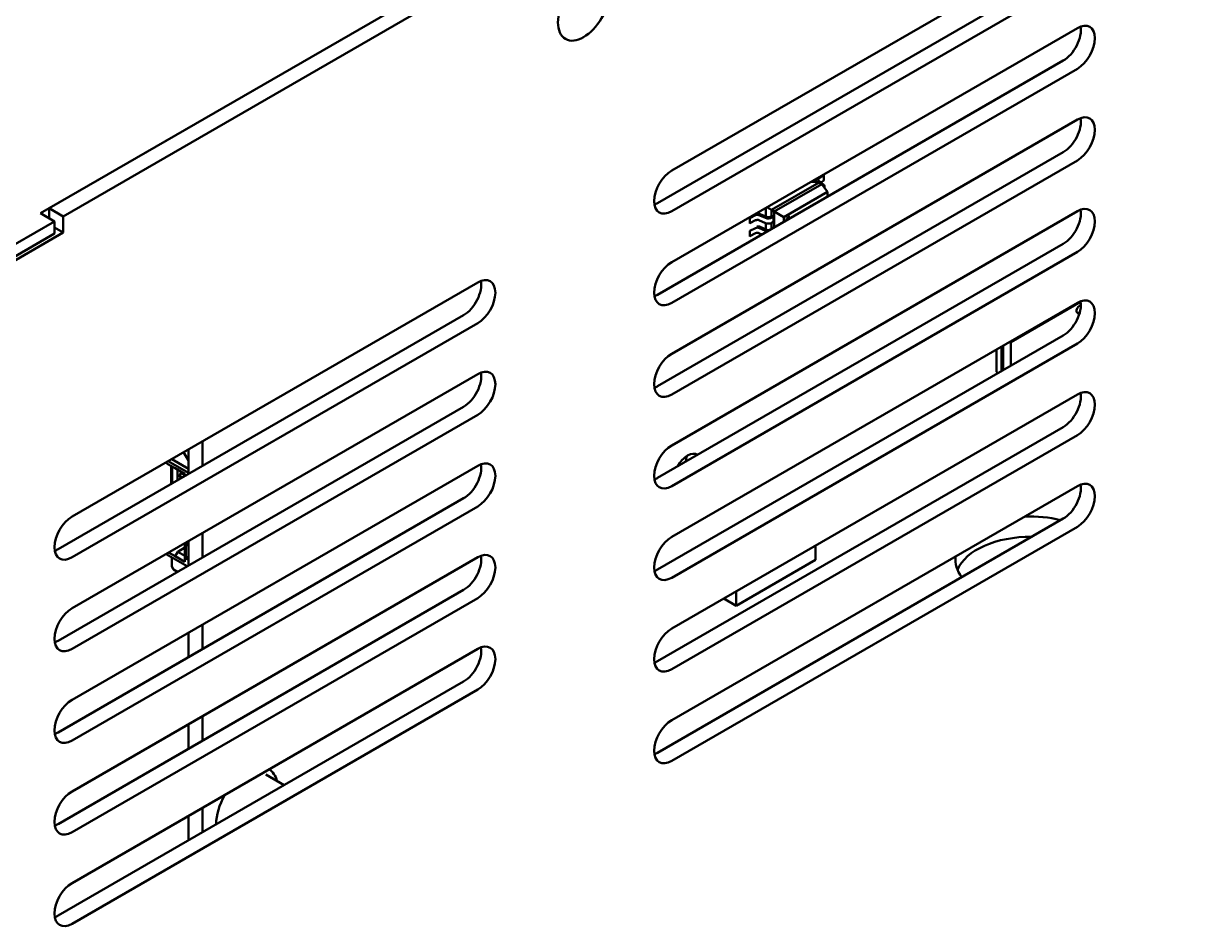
# Model space of a CAD drawing. Header units: millimetres. Extents: x 2121 to 4904, y 892 to 1933.
# Drawn here: x 3113.5 to 3184.5, y 1622.4 to 1676.8 of the extents above; entities that cross this region are included whole.
import ezdxf

# ---------------------------------------------------------------- set-up
doc = ezdxf.new("R2010")
doc.units = ezdxf.units.MM
doc.header["$LTSCALE"] = 1.8
doc.layers.add('외형선(ISO)', color=7, linetype='Continuous', lineweight=50)

msp = doc.modelspace()

# ---------------------------------------------------------------- linework, layer by layer
at = {"layer": '외형선(ISO)', "color": 7}
for p, q in [((3115.038, 1665.716), (3235.953, 1735.527)), ((3115.887, 1665.226), (3236.802, 1735.037)), ((3152.48, 1667.982), (3176.875, 1682.067)), ((3140.388, 1680.352), (3114.508, 1665.41)), ((3151.631, 1666.022), (3176.026, 1680.107)), ((3176.875, 1679.617), (3152.48, 1665.533)), ((3152.48, 1662.471), (3176.875, 1676.555)), ((3151.631, 1660.511), (3176.026, 1674.596)), ((3176.875, 1674.106), (3152.48, 1660.021)), ((3152.48, 1656.959), (3176.875, 1671.044)), ((3151.631, 1655), (3176.026, 1669.084)), ((3176.875, 1668.594), (3152.48, 1654.51)), ((3161.317, 1667.491), (3161.623, 1667.694)), ((3161.6, 1667.705), (3161.623, 1667.694)), ((3161.623, 1667.383), (3161.623, 1667.694)), ((3161.341, 1667.269), (3158.472, 1665.612)), ((3158.647, 1665.511), (3161.516, 1667.168)), ((3160.864, 1667.311), (3161.341, 1667.269)), ((3161.144, 1667.286), (3161.144, 1667.431)), ((3161.275, 1667.275), (3161.203, 1667.33)), ((3161.609, 1667.148), (3161.31, 1667.377)), ((3161.341, 1667.269), (3161.516, 1667.168)), ((3161.451, 1667.269), (3161.623, 1667.383)), ((3161.846, 1666.698), (3161.516, 1667.168)), ((3161.668, 1666.951), (3161.668, 1667.046)), ((3161.846, 1666.698), (3159.219, 1665.181)), ((3161.846, 1666.409), (3161.846, 1666.698)), ((3114.508, 1665.41), (3115.356, 1664.92)), ((3115.038, 1665.104), (3115.038, 1665.716)), ((3115.038, 1665.716), (3115.887, 1665.226)), ((3152.48, 1651.448), (3176.875, 1665.533)), ((3158.2, 1665.195), (3157.803, 1665.367)), ((3158.142, 1665.22), (3158.142, 1665.74)), ((3158.472, 1665.612), (3158.196, 1665.771)), ((3158.472, 1665.612), (3158.647, 1665.511)), ((3158.472, 1665.612), (3158.472, 1665.241)), ((3158.647, 1664.562), (3158.647, 1665.511)), ((3158.647, 1665.511), (3159.219, 1665.181)), ((3115.356, 1664.92), (3110.053, 1661.858)), ((3115.356, 1664.92), (3115.356, 1664.185)), ((3115.887, 1665.226), (3115.887, 1664.247)), ((3157.153, 1665.137), (3157.172, 1665.124)), ((3157.153, 1664.826), (3157.172, 1664.813)), ((3157.524, 1665.301), (3157.172, 1665.124)), ((3157.172, 1664.813), (3157.172, 1665.124)), ((3157.524, 1664.99), (3157.172, 1664.813)), ((3158.119, 1665.132), (3157.722, 1665.305)), ((3158.119, 1664.821), (3157.722, 1664.994)), ((3158.142, 1664.442), (3158.142, 1664.812)), ((3158.512, 1665.264), (3158.406, 1665.203)), ((3158.472, 1664.822), (3158.472, 1664.463)), ((3158.607, 1665.209), (3158.501, 1665.148)), ((3158.607, 1664.898), (3158.501, 1664.837)), ((3158.607, 1665.209), (3158.512, 1665.264)), ((3158.607, 1664.898), (3158.607, 1665.209)), ((3159.219, 1665.181), (3159.219, 1664.892)), ((3115.887, 1664.247), (3109.523, 1660.572)), ((3110.053, 1661.124), (3115.356, 1664.185)), ((3115.887, 1664.247), (3115.356, 1664.553)), ((3157.153, 1664.36), (3157.172, 1664.347)), ((3157.153, 1664.049), (3157.172, 1664.036)), ((3157.524, 1664.523), (3157.172, 1664.347)), ((3157.172, 1664.036), (3157.172, 1664.347)), ((3157.524, 1664.212), (3157.172, 1664.036)), ((3158.119, 1664.355), (3157.722, 1664.527)), ((3157.908, 1664.135), (3157.722, 1664.216)), ((3158.2, 1664.417), (3157.803, 1664.589)), ((3158.512, 1664.486), (3158.406, 1664.425)), ((3158.514, 1664.485), (3158.512, 1664.486)), ((3151.631, 1649.488), (3176.026, 1663.573)), ((3176.875, 1663.083), (3152.48, 1648.999)), ((3116.417, 1647.161), (3140.812, 1661.246)), ((3152.48, 1645.937), (3176.875, 1660.021)), ((3177.075, 1660.076), (3172.87, 1657.649)), ((3115.569, 1645.202), (3139.964, 1659.286)), ((3140.812, 1658.797), (3116.417, 1644.712)), ((3151.631, 1643.977), (3176.026, 1658.062)), ((3176.875, 1657.572), (3152.48, 1643.487)), ((3172.87, 1657.649), (3172.818, 1657.679)), ((3172.87, 1657.649), (3172.87, 1656.239)), ((3172.022, 1655.871), (3172.022, 1657.219)), ((3172.314, 1657.388), (3172.314, 1655.918)), ((3172.42, 1655.98), (3172.42, 1657.449)), ((3116.417, 1641.65), (3140.812, 1655.735)), ((3172.022, 1655.871), (3172.09, 1655.789)), ((3152.48, 1640.425), (3176.875, 1654.51)), ((3115.569, 1639.69), (3139.964, 1653.775)), ((3140.812, 1653.285), (3116.417, 1639.201)), ((3151.631, 1638.466), (3176.026, 1652.55)), ((3176.875, 1652.06), (3152.48, 1637.976)), ((3123.417, 1651.203), (3123.417, 1649.733)), ((3124.266, 1650.223), (3124.266, 1651.693)), ((3122.198, 1650.499), (3123.417, 1649.795)), ((3123.417, 1650.04), (3122.41, 1650.621)), ((3123.126, 1651.035), (3123.417, 1650.529)), ((3116.417, 1636.139), (3140.812, 1650.223)), ((3122.039, 1650.407), (3122.184, 1650.323)), ((3122.622, 1650.07), (3122.184, 1650.323)), ((3122.383, 1649.136), (3122.383, 1650.208)), ((3122.436, 1649.167), (3122.436, 1650.177)), ((3122.622, 1650.07), (3123.205, 1649.733)), ((3122.755, 1649.994), (3122.755, 1649.351)), ((3122.883, 1649.609), (3122.953, 1649.793)), ((3123.028, 1649.836), (3122.953, 1649.793)), ((3122.953, 1649.793), (3123.205, 1649.648)), ((3123.205, 1649.733), (3123.205, 1649.611)), ((3123.417, 1649.733), (3123.417, 1649.795)), ((3122.883, 1649.609), (3123.043, 1649.517)), ((3122.883, 1649.556), (3122.883, 1649.609)), ((3122.997, 1649.49), (3122.883, 1649.556)), ((3152.48, 1634.914), (3176.875, 1648.999)), ((3115.569, 1634.179), (3139.964, 1648.264)), ((3140.812, 1647.774), (3116.417, 1633.689)), ((3151.631, 1632.954), (3176.026, 1647.039)), ((3124.266, 1644.712), (3124.266, 1646.182)), ((3176.875, 1646.549), (3152.48, 1632.464)), ((3123.205, 1645.456), (3123.205, 1645.569)), ((3123.258, 1645.425), (3123.205, 1645.456)), ((3123.205, 1645.456), (3123.205, 1644.436)), ((3123.417, 1645.517), (3123.258, 1645.425)), ((3123.417, 1645.692), (3123.417, 1644.222)), ((3123.338, 1644.176), (3122.065, 1644.911)), ((3122.224, 1645.003), (3122.622, 1644.773)), ((3122.622, 1644.773), (3122.781, 1645.049)), ((3123.205, 1644.436), (3122.622, 1644.773)), ((3122.781, 1645.049), (3123.205, 1645.294)), ((3122.781, 1645.049), (3123.205, 1644.804)), ((3123.258, 1645.425), (3123.258, 1644.651)), ((3123.258, 1644.651), (3123.417, 1644.743)), ((3161.124, 1644.559), (3161.124, 1645.416)), ((3116.417, 1630.627), (3140.812, 1644.712)), ((3122.41, 1644.161), (3122.41, 1644.712)), ((3122.516, 1643.977), (3122.41, 1644.161)), ((3123.258, 1644.651), (3123.417, 1644.559)), ((3123.417, 1644.222), (3123.417, 1644.559)), ((3156.351, 1641.803), (3161.124, 1644.559)), ((3122.755, 1643.839), (3122.516, 1643.977)), ((3115.569, 1628.668), (3139.964, 1642.752)), ((3156.351, 1642.66), (3156.351, 1641.803)), ((3140.812, 1642.262), (3116.417, 1628.178)), ((3155.608, 1642.232), (3156.351, 1641.803)), ((3124.266, 1639.201), (3124.266, 1640.67)), ((3123.417, 1640.18), (3123.417, 1638.711)), ((3116.417, 1625.116), (3140.812, 1639.201)), ((3115.569, 1623.156), (3139.964, 1637.241)), ((3140.812, 1636.751), (3116.417, 1622.667)), ((3124.266, 1633.689), (3124.266, 1635.159)), ((3123.417, 1634.669), (3123.417, 1633.199)), ((3129.168, 1631.008), (3128.059, 1631.648)), ((3123.417, 1629.158), (3123.417, 1627.749)), ((3124.266, 1628.178), (3124.266, 1629.648)), ((3123.417, 1627.749), (3123.47, 1627.719))]:
    msp.add_line(p, q, dxfattribs=at)
msp.add_ellipse((3147.176, 1677.78), major_axis=(1.088, 1.884), ratio=0.57735, dxfattribs=at)
for centre, major_axis, start_param, end_param in [((3176.875, 1675.331), (0.75, 1.299), 3.926991, 7.068583), ((3176.026, 1675.82), (0.75, 1.299), 3.926991, 5.681921), ((3176.026, 1670.309), (0.75, 1.299), 3.926991, 5.681921), ((3176.875, 1669.819), (0.75, 1.299), 3.926991, 7.068583), ((3152.48, 1666.757), (-0.75, -1.299), 3.926991, 7.068583), ((3161.436, 1667.431), (-0.157, 0), 5.5676, 6.928957), ((3161.436, 1667.431), (-0.292, 0), 6.220154, 6.928957), ((3161.376, 1667.046), (0.292, 0), 5.895791, 6.928957), ((3151.631, 1667.247), (0.75, 1.299), 3.742857, 3.926991), ((3157.627, 1665.232), (-0.157, 0), 4.066617, 5.427974), ((3157.627, 1665.232), (-0.292, 0), 4.066617, 4.77542), ((3176.026, 1664.798), (0.75, 1.299), 3.926991, 5.681921), ((3176.875, 1664.308), (0.75, 1.299), 3.926991, 7.068583), ((3157.627, 1664.921), (-0.157, 0), 4.066617, 5.427974), ((3157.627, 1664.455), (-0.292, 0), 4.066617, 4.77542), ((3158.295, 1665.267), (-0.293, 0), 0.925025, 2.356194), ((3158.295, 1664.956), (-0.293, 0), 0.925025, 2.356194), ((3158.295, 1665.267), (-0.158, 0), 0.925025, 2.356194), ((3159.496, 1665.021), (0.094, 0.162), 5.699145, 8.438022), ((3159.469, 1665.037), (0.094, 0.162), 5.497787, 6.141288), ((3157.627, 1664.455), (-0.157, 0), 4.066617, 5.427974), ((3157.627, 1664.143), (-0.157, 0), 4.066617, 5.427974), ((3158.295, 1664.489), (-0.292, 0), 0.925025, 1.366228), ((3158.295, 1664.489), (-0.158, 0), 0.925025, 2.356194), ((3152.48, 1661.246), (-0.75, -1.299), 3.926991, 7.068583), ((3139.964, 1660.511), (0.75, 1.299), 3.926991, 5.681921), ((3140.812, 1660.021), (0.75, 1.299), 3.926991, 7.068583), ((3151.631, 1661.736), (0.75, 1.299), 3.742857, 3.926991), ((3176.026, 1659.286), (0.75, 1.299), 3.926991, 5.681921), ((3177.007, 1659.639), (0.131, 0.227), 0.343382, 3.995049), ((3176.875, 1658.797), (0.75, 1.299), 3.926991, 7.068583), ((3176.981, 1659.654), (-0.131, -0.227), 0.101188, 1.063205), ((3152.48, 1655.735), (-0.75, -1.299), 3.926991, 7.068583), ((3139.964, 1655), (0.75, 1.299), 3.926991, 5.681921), ((3140.812, 1654.51), (0.75, 1.299), 3.926991, 7.068583), ((3151.631, 1656.225), (0.75, 1.299), 3.742857, 3.926991), ((3176.875, 1653.285), (0.75, 1.299), 3.926991, 7.068583), ((3176.026, 1653.775), (0.75, 1.299), 3.926991, 5.681921), ((3152.48, 1650.223), (-0.75, -1.299), 3.926991, 7.068583), ((3140.812, 1648.999), (0.75, 1.299), 3.926991, 7.068583), ((3153.434, 1649.917), (0.563, 0.974), 6.227515, 7.909652), ((3152.586, 1650.407), (0.562, 0.974), 5.08627, 5.428678), ((3139.964, 1649.488), (0.75, 1.299), 3.926991, 5.681921), ((3151.631, 1650.713), (0.75, 1.299), 3.742857, 3.926991), ((3176.026, 1648.264), (0.75, 1.299), 3.926991, 5.681921), ((3176.875, 1647.774), (0.75, 1.299), 3.926991, 7.068583), ((3116.417, 1645.937), (-0.75, -1.299), 3.926991, 7.068583), ((3174.037, 1644.574), (4.5, 0), 1.15188, 1.646151), ((3152.48, 1644.712), (-0.75, -1.299), 3.926991, 7.068583), ((3174.037, 1643.349), (-4.5, 0), 4.690785, 6.045244), ((3115.569, 1646.427), (0.75, 1.299), 3.742857, 3.926991), ((3139.964, 1643.977), (0.75, 1.299), 3.926991, 5.681921), ((3140.812, 1643.487), (0.75, 1.299), 3.926991, 7.068583), ((3174.037, 1644.574), (-4.5, 0), 6.207831, 6.702101), ((3151.631, 1645.202), (0.75, 1.299), 3.742857, 3.926991), ((3116.417, 1640.425), (-0.75, -1.299), 3.926991, 7.068583), ((3152.48, 1639.201), (-0.75, -1.299), 3.926991, 7.068583), ((3115.569, 1640.915), (0.75, 1.299), 3.742857, 3.926991), ((3139.964, 1638.466), (0.75, 1.299), 3.926991, 5.681921), ((3140.812, 1637.976), (0.75, 1.299), 3.926991, 7.068583), ((3151.631, 1639.69), (0.75, 1.299), 3.742857, 3.926991), ((3116.417, 1634.914), (-0.75, -1.299), 3.926991, 7.068583), ((3152.48, 1633.689), (-0.75, -1.299), 3.926991, 7.068583), ((3115.569, 1635.404), (0.75, 1.299), 3.742857, 3.926991), ((3151.631, 1634.179), (0.75, 1.299), 3.742857, 3.926991), ((3126.934, 1629.7), (1.313, 2.273), 5.742086, 6.265214), ((3116.417, 1629.403), (-0.75, -1.299), 3.926991, 7.068583), ((3126.934, 1629.7), (1.313, 2.273), 1.588768, 2.347623), ((3115.569, 1629.893), (0.75, 1.299), 3.742857, 3.926991), ((3116.417, 1623.891), (-0.75, -1.299), 3.926991, 7.068583), ((3115.569, 1624.381), (0.75, 1.299), 3.742857, 3.926991)]:
    msp.add_ellipse(centre, major_axis=major_axis, ratio=0.57735, start_param=start_param, end_param=end_param, dxfattribs=at)

doc.saveas('drawing.dxf')
